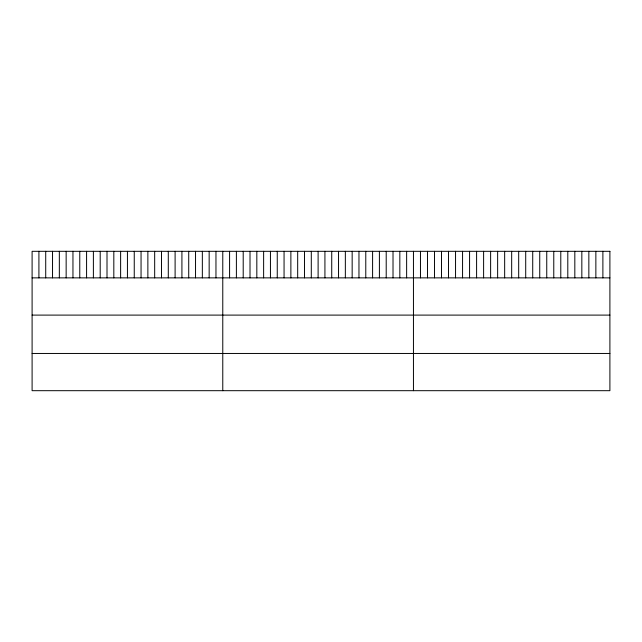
<?xml version="1.0" encoding="UTF-8"?>
<svg xmlns="http://www.w3.org/2000/svg" width="642" height="642" viewBox="0 0 642 642"><rect width="100%" height="100%" fill="white"/><g stroke="black" fill="none" stroke-linecap="round" stroke-linejoin="round"><path stroke-width="0.96" d="M32.1 277.866L609.9 277.866M32.1 315.102L609.9 315.102M32.1 353.461L609.9 353.461M602.886 251.311L602.886 277.866M595.864 251.311L595.864 277.866M588.85 251.311L588.85 277.866M581.837 251.311L581.837 277.866M574.823 251.311L574.823 277.866M567.801 251.311L567.801 277.866M560.787 251.311L560.787 277.866M553.773 251.311L553.773 277.866M546.751 251.311L546.751 277.866M539.737 251.311L539.737 277.866M532.724 251.311L532.724 277.866M525.71 251.311L525.71 277.866M518.688 251.311L518.688 277.866M511.674 251.311L511.674 277.866M504.66 251.311L504.66 277.866M497.638 251.311L497.638 277.866M490.624 251.311L490.624 277.866M483.611 251.311L483.611 277.866M476.597 251.311L476.597 277.866M469.575 251.311L469.575 277.866M462.561 251.311L462.561 277.866M455.547 251.311L455.547 277.866M448.525 251.311L448.525 277.866M441.511 251.311L441.511 277.866M434.498 251.311L434.498 277.866M427.484 251.311L427.484 277.866M420.462 251.311L420.462 277.866M413.448 251.311L413.448 390.689M406.635 251.311L406.635 277.866M399.83 251.311L399.83 277.866M393.016 251.311L393.016 277.866M386.211 251.311L386.211 277.866M379.398 251.311L379.398 277.866M372.593 251.311L372.593 277.866M365.779 251.311L365.779 277.866M358.966 251.311L358.966 277.866M352.161 251.311L352.161 277.866M345.348 251.311L345.348 277.866M338.543 251.311L338.543 277.866M331.729 251.311L331.729 277.866M324.924 251.311L324.924 277.866M318.111 251.311L318.111 277.866M311.298 251.311L311.298 277.866M304.493 251.311L304.493 277.866M297.679 251.311L297.679 277.866M290.874 251.311L290.874 277.866M284.061 251.311L284.061 277.866M277.256 251.311L277.256 277.866M270.442 251.311L270.442 277.866M263.629 251.311L263.629 277.866M256.824 251.311L256.824 277.866M250.011 251.311L250.011 277.866M243.206 251.311L243.206 277.866M236.392 251.311L236.392 277.866M229.587 251.311L229.587 277.866M222.774 251.311L222.774 390.689M215.961 251.311L215.961 277.866M209.156 251.311L209.156 277.866M202.342 251.311L202.342 277.866M195.537 251.311L195.537 277.866M188.724 251.311L188.724 277.866M181.919 251.311L181.919 277.866M175.105 251.311L175.105 277.866M168.292 251.311L168.292 277.866M161.487 251.311L161.487 277.866M154.674 251.311L154.674 277.866M147.869 251.311L147.869 277.866M141.055 251.311L141.055 277.866M134.25 251.311L134.25 277.866M127.437 251.311L127.437 277.866M120.624 251.311L120.624 277.866M113.819 251.311L113.819 277.866M107.005 251.311L107.005 277.866M100.2 251.311L100.2 277.866M93.387 251.311L93.387 277.866M86.582 251.311L86.582 277.866M79.769 251.311L79.769 277.866M72.955 251.311L72.955 277.866M66.15 251.311L66.15 277.866M59.337 251.311L59.337 277.866M52.532 251.311L52.532 277.866M45.718 251.311L45.718 277.866M38.913 251.311L38.913 277.866M609.9 251.311L32.1 251.311L32.1 390.689L609.9 390.689L609.9 251.311"/></g></svg>
